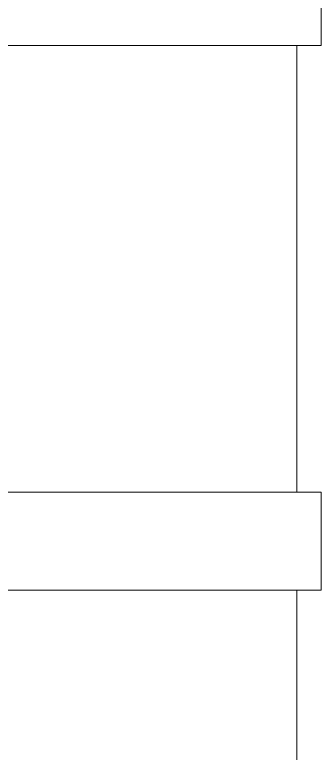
# Model space of a CAD drawing. Header units: metres. Extents: x -18.34 to -13.25, y -25.49 to -16.26.
# Drawn here: x -14.403 to -14.09, y -17.735 to -16.98 of the extents above; entities that cross this region are included whole.
import ezdxf

# ---------------------------------------------------------------- set-up
doc = ezdxf.new("R2010")
doc.units = ezdxf.units.M
doc.layers.add('_Em vista_', color=9, linetype='Continuous', lineweight=5)
doc.layers.add('Quadro estrutural', color=7, linetype='Continuous', lineweight=5)

# ---------------------------------------------------------------- blocks, each defined once
blk = doc.blocks.new('Tram - Tram-V4300-Pavimento 02 - Executivo')
at = {"layer": 'Quadro estrutural'}
for p, q in [((2.5, 0.05), (2.5, -0.05)), ((2.5, -0.05), (2.00331, -0.05))]:
    blk.add_line(p, q, dxfattribs=at)
blk = doc.blocks.new('Tram - Tram-V4301-Pavimento 02 - Executivo')
at = {"layer": 'Quadro estrutural'}
for p, q in [((1.98155, 0.05), (2.5, 0.05)), ((2.5, 0.05), (2.5, -0.05)), ((2.5, -0.05), (2.07349, -0.05))]:
    blk.add_line(p, q, dxfattribs=at)

msp = doc.modelspace()

# ---------------------------------------------------------------- linework, layer by layer
at = {"layer": '_Em vista_'}
for p, q in [((-14.115, -17.46839), (-14.115, -17.01124)), ((-14.115, -18.02553), (-14.115, -17.56839))]:
    msp.add_line(p, q, dxfattribs=at)

# ---------------------------------------------------------------- block references
at = {"layer": 'Quadro estrutural'}
for name, p in [('Tram - Tram-V4300-Pavimento 02 - Executivo', (-16.59, -16.96124)), ('Tram - Tram-V4301-Pavimento 02 - Executivo', (-16.59, -17.51839))]:
    msp.add_blockref(name, p, dxfattribs=at)

doc.saveas('drawing.dxf')
